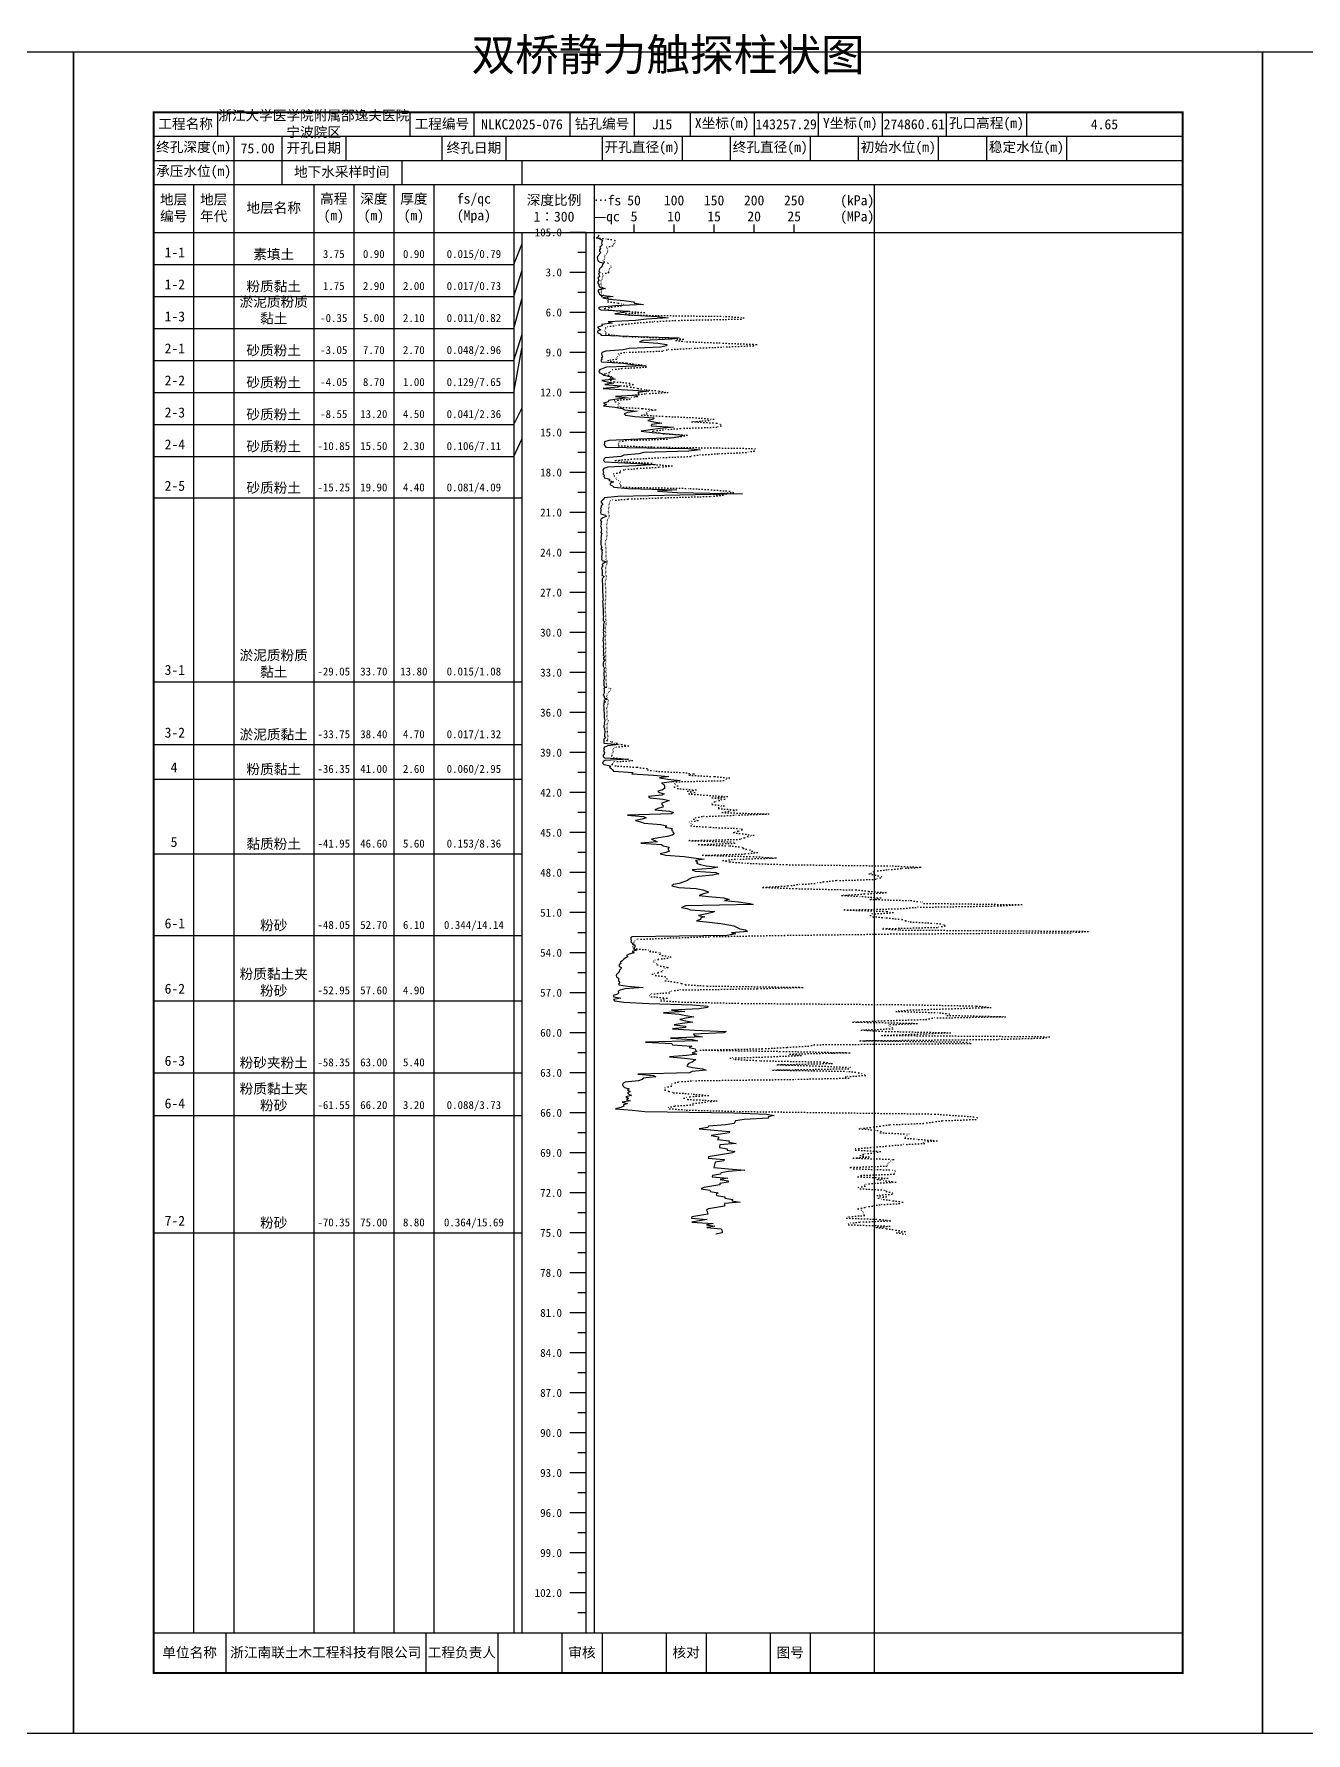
# Model space of a CAD drawing. Extents: x 297 to 65340, y 0 to 425.
# Drawn here: x 4445.1 to 4762.8, y 0 to 424.6 of the extents above; entities that cross this region are included whole.
import ezdxf
from ezdxf.enums import TextEntityAlignment as Align

# ---------------------------------------------------------------- set-up
doc = ezdxf.new("R2010")
doc.units = 0
doc.linetypes.add('DOT', pattern=[6.35, 0, -6.35])
doc.layers.add('FRAME', color=7, linetype='CONTINUOUS')
doc.layers.add('STRATUM', color=7, linetype='CONTINUOUS')
doc.styles.add('ST', font='')
doc.styles.get('ST').set_extended_font_data('SimSun')

msp = doc.modelspace()

# ---------------------------------------------------------------- linework, layer by layer
at = {"layer": 'FRAME', "color": 245, "linetype": 'Continuous'}
for points in [[(4158, 0), (4455, 0), (4455, 420), (4158, 420)], [(4455, 0), (4752, 0), (4752, 420), (4455, 420)], [(4752, 0), (5049, 0), (5049, 420), (4752, 420)]]:
    msp.add_lwpolyline(points, close=True, dxfattribs=at)
at = {"layer": 'FRAME', "linetype": 'Continuous', "const_width": 0.5}
msp.add_lwpolyline([(4475, 15), (4732, 15), (4732, 405), (4475, 405)], close=True, dxfattribs=at)
at = {"layer": 'FRAME', "color": 0, "linetype": 'Continuous'}
for points in [[(4491, 405), (4491, 399)], [(4539, 405), (4539, 399)], [(4555, 405), (4555, 399)], [(4579, 405), (4579, 399)], [(4595, 405), (4595, 399)], [(4609, 405), (4609, 399)], [(4625, 405), (4625, 399)], [(4641, 405), (4641, 399)], [(4657, 405), (4657, 399)], [(4673, 405), (4673, 399)], [(4693, 405), (4693, 399)], [(4732, 405), (4732, 399)], [(4475, 399), (4732, 399)], [(4495, 399), (4495, 393)], [(4507, 399), (4507, 393)], [(4523, 399), (4523, 393)], [(4547, 399), (4547, 393)], [(4563, 399), (4563, 393)], [(4587, 399), (4587, 393)], [(4607, 399), (4607, 393)], [(4619, 399), (4619, 393)], [(4639, 399), (4639, 393)], [(4651, 399), (4651, 393)], [(4671, 399), (4671, 393)], [(4683, 399), (4683, 393)], [(4703, 399), (4703, 393)], [(4732, 399), (4732, 393)], [(4475, 393), (4732, 393)], [(4495, 393), (4495, 387)], [(4507, 393), (4507, 387)], [(4537, 393), (4537, 387)], [(4567, 393), (4567, 387)], [(4475, 387), (4732, 387)], [(4485, 387), (4485, 25)], [(4495, 387), (4495, 25)], [(4515, 387), (4515, 25)], [(4525, 387), (4525, 25)], [(4535, 387), (4535, 25)], [(4545, 387), (4545, 25)], [(4565, 387), (4565, 25)], [(4585, 387), (4585, 25)], [(4655, 387), (4655, 25)], [(4475, 375), (4732, 375)], [(4567, 375), (4567, 25)], [(4583, 375), (4583, 25)], [(4595, 375), (4595, 377)], [(4605, 375), (4605, 377)], [(4615, 375), (4615, 377)], [(4625, 375), (4625, 377)], [(4635, 375), (4635, 377)], [(4475, 25), (4732, 25)], [(4493, 25), (4493, 15)], [(4543, 25), (4543, 15)], [(4561, 25), (4561, 15)], [(4577, 25), (4577, 15)], [(4587, 25), (4587, 15)], [(4603, 25), (4603, 15)], [(4613, 25), (4613, 15)], [(4629, 25), (4629, 15)], [(4639, 25), (4639, 15)], [(4655, 25), (4655, 15)]]:
    msp.add_lwpolyline(points, dxfattribs=at)
at = {"layer": 'STRATUM', "linetype": 'Continuous'}
for points in [[(4583, 375), (4579, 375)], [(4586.2, 374.33), (4586.08, 374), (4585.82, 373.67), (4586.7, 373.33), (4587.14, 373), (4586.96, 372.67), (4586.84, 372.33), (4586.92, 372), (4586.9, 371.67), (4586.46, 371.33), (4586.6, 371), (4586.4, 370.67), (4586.34, 370.33), (4586.72, 370), (4586.36, 369.67), (4586.18, 369.33), (4585.88, 369), (4585.82, 368.67), (4585.86, 368.33), (4585.98, 368), (4586.3, 367.67), (4587.46, 367.33), (4587.16, 367), (4587, 366.67), (4586.82, 366.33), (4586.46, 366), (4586.32, 365.67), (4586.24, 365.33), (4586.5, 365), (4586.12, 364.67), (4586.26, 364.33), (4586.34, 364), (4585.98, 363.67), (4586.14, 363.33), (4586.22, 363), (4585.92, 362.67), (4585.92, 362.33), (4586.18, 362), (4586.18, 361.67), (4586.44, 361.33), (4587.88, 361), (4586.24, 360.67), (4585.98, 360.33), (4586.18, 360), (4586.28, 359.67), (4586.68, 359.33), (4589.82, 359), (4587.24, 358.67), (4588.88, 358.33), (4592.48, 358), (4594.88, 357.67), (4595.12, 357.33), (4597.34, 357), (4590.4, 356.67), (4586.58, 356.33), (4586.14, 356), (4586.7, 355.67), (4593.76, 355.33), (4592.42, 355), (4590.24, 354.67), (4594.98, 354.33), (4600.8, 354), (4603.54, 353.67), (4598.14, 353.33), (4595.36, 353), (4588.52, 352.67), (4589.54, 352.33), (4586.98, 352), (4587.06, 351.67), (4585.88, 351.33), (4586.1, 351), (4586.72, 350.67), (4585.86, 350.33), (4585.88, 350), (4586.56, 349.67), (4586.82, 349.33), (4596.04, 349), (4606.28, 348.67), (4604.42, 348.33), (4597.16, 348), (4596.36, 347.67), (4600.94, 347.33), (4603.22, 347), (4603.14, 346.67), (4601.62, 346.33), (4593.82, 346), (4592.26, 345.67), (4587.98, 345.33), (4586.96, 345), (4586.84, 344.67), (4586.98, 344.33), (4587.14, 344), (4586.9, 343.67), (4586.92, 343.33), (4586.72, 343), (4586.86, 342.67), (4592.38, 342.33), (4594.48, 342), (4597.96, 341.67), (4588.14, 341.33), (4587.18, 341), (4586.44, 340.67), (4586.24, 340.33), (4586.28, 340), (4587.08, 339.67), (4587.42, 339.33), (4589.04, 339), (4589.12, 338.67), (4590.32, 338.33), (4586.98, 338), (4588.28, 337.67), (4589.98, 337.33), (4587.74, 337), (4591.76, 336.67), (4590.94, 336.33), (4587.28, 336), (4593.38, 335.67), (4598.72, 335.33), (4595.92, 335), (4596.16, 334.67), (4595.92, 334.33), (4590.34, 334), (4593.5, 333.67), (4590.68, 333.33), (4588.62, 333), (4588.5, 332.67), (4587.34, 332.33), (4588.1, 332), (4587.36, 331.67), (4590.2, 331.33), (4592.04, 331), (4592.64, 330.67), (4595.74, 330.33), (4593.38, 330), (4592.56, 329.67), (4592.84, 329.33), (4595.2, 329), (4599.98, 328.67), (4599.82, 328.33), (4598.44, 328), (4599.94, 327.67), (4601.92, 327.33), (4599.4, 327), (4599.3, 326.67), (4604.82, 326.33), (4601.54, 326), (4599.12, 325.67), (4596.78, 325.33), (4599.5, 325), (4603.86, 324.67), (4607.3, 324.33), (4606.76, 324), (4604.92, 323.67), (4596.14, 323.33), (4588.7, 323), (4587.64, 322.67), (4587.64, 322.33), (4587.54, 322), (4587.74, 321.67), (4587.96, 321.33), (4608.54, 321), (4611.52, 320.67), (4608.7, 320.33), (4597.44, 320), (4596.16, 319.67), (4592.42, 319.33), (4591.78, 319), (4587.82, 318.67), (4587.46, 318.33), (4587.38, 318), (4587.74, 317.67), (4594.18, 317.33), (4600.4, 317), (4595.46, 316.67), (4588.44, 316.33), (4587.44, 316), (4587.2, 315.67), (4587.26, 315.33), (4587.38, 315), (4587.22, 314.67), (4587.52, 314.33), (4587.46, 314), (4587.66, 313.67), (4588.94, 313.33), (4588.7, 313), (4589.88, 312.67), (4589.08, 312.33), (4588.94, 312), (4589.64, 311.67), (4589.92, 311.33), (4593.54, 311), (4605.72, 310.67), (4600.88, 310.33), (4605.8, 310), (4622.06, 309.67), (4606.42, 309.33), (4590.96, 309), (4587.52, 308.67), (4587.46, 308.33), (4587.02, 308), (4586.68, 307.67), (4586.98, 307.33), (4587.2, 307), (4586.8, 306.67), (4586.8, 306.33), (4586.64, 306), (4586.72, 305.67), (4586.7, 305.33), (4586.6, 305), (4586.7, 304.67), (4587.84, 304.33), (4588.06, 304), (4587.2, 303.67), (4586.68, 303.33), (4586.66, 303), (4586.9, 302.67), (4586.72, 302.33), (4586.76, 302), (4586.62, 301.67), (4586.76, 301.33), (4586.8, 301), (4586.88, 300.67), (4586.82, 300.33), (4586.72, 300), (4586.94, 299.67), (4586.78, 299.33), (4586.76, 299), (4586.68, 298.67), (4586.82, 298.33), (4586.72, 298), (4586.74, 297.67), (4586.74, 297.33), (4586.72, 297), (4586.76, 296.67), (4586.96, 296.33), (4586.74, 296), (4587.12, 295.67), (4586.9, 295.33), (4587, 295), (4586.96, 294.67), (4586.92, 294.33), (4586.88, 294), (4586.94, 293.67), (4586.86, 293.33), (4587.02, 293), (4588.2, 292.67), (4587.3, 292.33), (4587.02, 292), (4587.22, 291.67), (4586.94, 291.33), (4586.86, 291), (4587.04, 290.67), (4587.06, 290.33), (4587.08, 290), (4587, 289.67), (4586.98, 289.33), (4587.52, 289), (4587.24, 288.67), (4587, 288.33), (4587.08, 288), (4587.02, 287.67), (4587.14, 287.33), (4587.16, 287), (4587.12, 286.67), (4587.12, 286.33), (4587.14, 286), (4587.1, 285.67), (4587.12, 285.33), (4587.12, 285), (4587.2, 284.67), (4587.24, 284.33), (4587.22, 284), (4587.18, 283.67), (4587.28, 283.33), (4587.24, 283), (4587.16, 282.67), (4587.22, 282.33), (4587.18, 282), (4587.2, 281.67), (4587.22, 281.33), (4587.26, 281), (4587.28, 280.67), (4587.28, 280.33), (4587.32, 280), (4587.26, 279.67), (4587.26, 279.33), (4587.4, 279), (4587.32, 278.67), (4587.32, 278.33), (4587.3, 278), (4587.62, 277.67), (4587.42, 277.33), (4587.38, 277), (4587.38, 276.67), (4587.38, 276.33), (4587.34, 276), (4587.26, 275.67), (4587.48, 275.33), (4587.32, 275), (4587.34, 274.67), (4587.38, 274.33), (4587.42, 274), (4587.3, 273.67), (4587.3, 273.33), (4587.24, 273), (4587.26, 272.67), (4587.4, 272.33), (4587.34, 272), (4587.32, 271.67), (4587.3, 271.33), (4587.4, 271), (4587.4, 270.67), (4587.28, 270.33), (4587.38, 270), (4587.36, 269.67), (4587.3, 269.33), (4587.6, 269), (4587.38, 268.67), (4587.36, 268.33), (4587.6, 268), (4587.38, 267.67), (4587.26, 267.33), (4587.32, 267), (4587.32, 266.67), (4587.48, 266.33), (4587.5, 266), (4587.44, 265.67), (4587.52, 265.33), (4587.48, 265), (4587.48, 264.67), (4587.42, 264.33), (4587.52, 264), (4587.56, 263.67), (4587.5, 263.33), (4587.4, 263), (4587.48, 262.67), (4587.48, 262.33), (4587.44, 262), (4587.48, 261.67), (4587.7, 261.33), (4587.48, 261), (4587.54, 260.67), (4587.52, 260.33), (4587.54, 260), (4587.42, 259.67), (4587.32, 259.33), (4587.5, 259), (4587.58, 258.67), (4588.24, 258.33), (4587.46, 258), (4587.9, 257.67), (4587.42, 257.33), (4587.48, 257), (4587.36, 256.67), (4587.46, 256.33), (4587.44, 256), (4587.44, 255.67), (4587.44, 255.33), (4587.56, 255), (4587.54, 254.67), (4587.54, 254.33), (4587.54, 254), (4587.56, 253.67), (4587.6, 253.33), (4587.74, 253), (4587.62, 252.67), (4587.5, 252.33), (4587.64, 252), (4587.46, 251.67), (4587.42, 251.33), (4587.64, 251), (4587.6, 250.67), (4587.72, 250.33), (4587.68, 250), (4587.64, 249.67), (4587.6, 249.33), (4587.64, 249), (4587.86, 248.67), (4587.44, 248.33), (4587.44, 248), (4587.44, 247.67), (4587.48, 247.33), (4591.16, 247), (4588.44, 246.67), (4587.66, 246.33), (4587.4, 246), (4587.58, 245.67), (4587.38, 245.33), (4587.6, 245), (4587.52, 244.67), (4587.32, 244.33), (4587.26, 244), (4587.66, 243.67), (4593.6, 243.33), (4587.72, 243), (4587.26, 242.67), (4587.14, 242.33), (4587.44, 242), (4589.08, 241.67), (4588.9, 241.33), (4589.32, 241), (4589.62, 240.67), (4589.84, 240.33), (4594.8, 240), (4594.44, 239.67), (4599.82, 239.33), (4603.66, 239), (4601.34, 238.67), (4603.4, 238.33), (4606.52, 238), (4604.42, 237.67), (4601.88, 237.33), (4602.46, 237), (4602.62, 236.67), (4602.62, 236.33), (4602.58, 236), (4602.12, 235.67), (4600.96, 235.33), (4601.4, 235), (4602.52, 234.67), (4601.98, 234.33), (4598.64, 234), (4599.06, 233.67), (4602.24, 233.33), (4603.8, 233), (4602.98, 232.67), (4601.92, 232.33), (4601.98, 232), (4602.28, 231.67), (4602.2, 231.33), (4600.98, 231), (4600.18, 230.67), (4603.82, 230.33), (4604.84, 230), (4604.36, 229.67), (4593.4, 229.33), (4597.4, 229), (4598.02, 228.67), (4597.04, 228.33), (4595.34, 228), (4596.58, 227.67), (4597.5, 227.33), (4601.68, 227), (4603.22, 226.67), (4602.74, 226.33), (4604.52, 226), (4604.32, 225.67), (4604.62, 225.33), (4604.8, 225), (4605.02, 224.67), (4604.54, 224.33), (4603.24, 224), (4601.12, 223.67), (4599.4, 223.33), (4600.22, 223), (4600.74, 222.67), (4596.68, 222.33), (4601.82, 222), (4602.26, 221.67), (4603.78, 221.33), (4603.56, 221), (4603.5, 220.67), (4603.88, 220.33), (4602.92, 220), (4601.56, 219.67), (4602.94, 219.33), (4607.54, 219), (4609.84, 218.67), (4612.54, 218.33), (4610.32, 218), (4610.82, 217.67), (4610.58, 217.33), (4611.48, 217), (4613.04, 216.67), (4615.9, 216.33), (4614.38, 216), (4609.54, 215.67), (4610.26, 215.33), (4615.4, 215), (4616.22, 214.67), (4614.62, 214.33), (4611.2, 214), (4609.44, 213.67), (4608.78, 213.33), (4608.38, 213), (4607.42, 212.67), (4606.28, 212.33), (4604.86, 212), (4604.48, 211.67), (4606.2, 211.33), (4610.48, 211), (4612.16, 210.67), (4613.36, 210.33), (4613.54, 210), (4612.36, 209.67), (4611.26, 209.33), (4613.62, 209), (4617.42, 208.67), (4618.74, 208.33), (4617.56, 208), (4621.06, 207.67), (4623.9, 207.33), (4624.78, 207), (4607.96, 206.67), (4606.82, 206.33), (4608.22, 206), (4609.14, 205.67), (4615.06, 205.33), (4614.5, 205), (4613.2, 204.67), (4611.08, 204.33), (4612.66, 204), (4611.66, 203.67), (4611.56, 203.33), (4610.64, 203), (4612.98, 202.67), (4616.64, 202.33), (4618.7, 202), (4619.94, 201.67), (4620.74, 201.33), (4621.44, 201), (4622.82, 200.67), (4623.38, 200.33), (4619.34, 200), (4620.44, 199.67), (4618.24, 199.33), (4594.46, 199), (4594.2, 198.67), (4594.18, 198.33), (4594.3, 198), (4594.22, 197.67), (4594.58, 197.33), (4595, 197), (4595.3, 196.67), (4595.08, 196.33), (4594.94, 196), (4595.66, 195.67), (4594.52, 195.33), (4595.02, 195), (4593.82, 194.67), (4593.1, 194.33), (4593.42, 194), (4592.76, 193.67), (4592.36, 193.33), (4592.02, 193), (4591.58, 192.67), (4591.68, 192.33), (4591.3, 192), (4591.26, 191.67), (4591.78, 191.33), (4591.74, 191), (4591.34, 190.67), (4591.32, 190.33), (4591.06, 190), (4590.68, 189.67), (4590.5, 189.33), (4590.66, 189), (4591.08, 188.67), (4591.16, 188.33), (4591.08, 188), (4591.46, 187.67), (4591.2, 187.33), (4591.18, 187), (4593.38, 186.67), (4597.28, 186.33), (4592.68, 186), (4591.5, 185.67), (4590.96, 185.33), (4591.2, 185), (4590.9, 184.67), (4589.8, 184.33), (4589.98, 184), (4591.72, 183.67), (4589.84, 183.33), (4590.14, 183), (4592.44, 182.67), (4598.72, 182.33), (4609.62, 182), (4613.46, 181.67), (4613.36, 181.33), (4611.24, 181), (4604.34, 180.67), (4607.72, 180.33), (4602.34, 180), (4606.3, 179.67), (4607.9, 179.33), (4609.96, 179), (4608.04, 178.67), (4606.46, 178.33), (4607.9, 178), (4609.7, 177.67), (4607, 177.33), (4605, 177), (4607.88, 176.67), (4607.82, 176.33), (4604.58, 176), (4610.1, 175.67), (4618, 175.33), (4617.42, 175), (4609.86, 174.67), (4610.1, 174.33), (4612.08, 174), (4604.08, 173.67), (4609.58, 173.33), (4610.9, 173), (4597.9, 172.67), (4604.4, 172.33), (4604.62, 172), (4609.46, 171.67), (4608.76, 171.33), (4610.26, 171), (4610.38, 170.67), (4610.66, 170.33), (4609.5, 170), (4610.7, 169.67), (4608.2, 169.33), (4603.86, 169), (4607.58, 168.67), (4610.46, 168.33), (4609.94, 168), (4609.52, 167.67), (4608.62, 167.33), (4608.32, 167), (4608.22, 166.67), (4609.62, 166.33), (4612.06, 166), (4613, 165.67), (4609.52, 165.33), (4608.82, 165), (4595.92, 164.67), (4599.84, 164.33), (4600.44, 164), (4597.28, 163.67), (4597, 163.33), (4596.12, 163), (4592.82, 162.67), (4592.22, 162.33), (4592.14, 162), (4592.26, 161.67), (4592.64, 161.33), (4593.76, 161), (4593.38, 160.67), (4594, 160.33), (4593.4, 160), (4593.72, 159.67), (4594.36, 159.33), (4592.98, 159), (4593.58, 158.67), (4593.12, 158.33), (4594.02, 158), (4592, 157.67), (4593.38, 157.33), (4592.36, 157), (4592.42, 156.67), (4591.7, 156.33), (4590.4, 156), (4594.5, 155.67), (4597.66, 155.33), (4619.9, 155), (4628.08, 154.67), (4629.98, 154.33), (4628.52, 154), (4628.56, 153.67), (4622.54, 153.33), (4620.32, 153), (4620.14, 152.67), (4620, 152.33), (4617.84, 152), (4613.64, 151.67), (4613.46, 151.33), (4611.28, 151), (4615, 150.67), (4618.86, 150.33), (4618.76, 150), (4616.6, 149.67), (4614.28, 149.33), (4616.1, 149), (4616.1, 148.67), (4615.86, 148.33), (4618.74, 148), (4618.66, 147.67), (4620.54, 147.33), (4616.46, 147), (4616.34, 146.67), (4616.32, 146.33), (4618.28, 146), (4618.24, 145.67), (4620.18, 145.33), (4619.6, 145), (4617.62, 144.67), (4615.6, 144.33), (4613.56, 144), (4613.52, 143.67), (4617.52, 143.33), (4617.46, 143), (4615.26, 142.67), (4615.14, 142.33), (4615.06, 142), (4614.98, 141.67), (4614.9, 141.33), (4618.62, 141), (4622.64, 140.67), (4618.6, 140.33), (4616.7, 140), (4616.62, 139.67), (4614.56, 139.33), (4614.5, 139), (4618.44, 138.67), (4616.5, 138.33), (4618.5, 138), (4618.5, 137.67), (4616.46, 137.33), (4616.44, 137), (4614.44, 136.67), (4612.42, 136.33), (4611.78, 136), (4613.92, 135.67), (4613.98, 135.33), (4615.98, 135), (4615.5, 134.67), (4615.64, 134.33), (4617.68, 134), (4617.7, 133.67), (4619.7, 133.33), (4619.42, 133), (4621.52, 132.67), (4617.56, 132.33), (4617.58, 132), (4617.58, 131.67), (4615.58, 131.33), (4613.58, 131), (4613.08, 130.67), (4613.3, 130.33), (4613.36, 130), (4613.4, 129.67), (4611.42, 129.33), (4609.42, 129), (4609.38, 128.67), (4613.24, 128.33), (4611.32, 128), (4609.4, 127.67), (4614.76, 127.33), (4613.14, 127), (4615.16, 126.67), (4613.18, 126.33), (4616.78, 126), (4616.94, 125.67), (4617, 125.33), (4617.04, 125), (4615.46, 124.67)], [(4565, 367), (4567, 372)], [(4583, 370), (4581, 370)], [(4475, 367), (4485, 367)], [(4485, 367), (4495, 367)], [(4495, 367), (4515, 367)], [(4515, 367), (4525, 367)], [(4525, 367), (4535, 367)], [(4535, 367), (4545, 367)], [(4545, 367), (4565, 367)], [(4565, 359), (4567, 365.33)], [(4583, 365), (4579, 365)], [(4475, 359), (4485, 359)], [(4485, 359), (4495, 359)], [(4495, 359), (4515, 359)], [(4515, 359), (4525, 359)], [(4525, 359), (4535, 359)], [(4535, 359), (4545, 359)], [(4545, 359), (4565, 359)], [(4565, 351), (4567, 358.33)], [(4583, 360), (4581, 360)], [(4583, 355), (4579, 355)], [(4475, 351), (4485, 351)], [(4485, 351), (4495, 351)], [(4495, 351), (4515, 351)], [(4515, 351), (4525, 351)], [(4525, 351), (4535, 351)], [(4535, 351), (4545, 351)], [(4545, 351), (4565, 351)], [(4565, 343), (4567, 349.33)], [(4583, 350), (4581, 350)], [(4565, 335), (4567, 346)], [(4583, 345), (4579, 345)], [(4475, 343), (4485, 343)], [(4485, 343), (4495, 343)], [(4495, 343), (4515, 343)], [(4515, 343), (4525, 343)], [(4525, 343), (4535, 343)], [(4535, 343), (4545, 343)], [(4545, 343), (4565, 343)], [(4583, 340), (4581, 340)], [(4475, 335), (4485, 335)], [(4485, 335), (4495, 335)], [(4495, 335), (4515, 335)], [(4515, 335), (4525, 335)], [(4525, 335), (4535, 335)], [(4535, 335), (4545, 335)], [(4545, 335), (4565, 335)], [(4583, 335), (4579, 335)], [(4475, 327), (4485, 327)], [(4485, 327), (4495, 327)], [(4495, 327), (4515, 327)], [(4515, 327), (4525, 327)], [(4525, 327), (4535, 327)], [(4535, 327), (4545, 327)], [(4545, 327), (4565, 327)], [(4565, 327), (4567, 331)], [(4583, 330), (4581, 330)], [(4565, 319), (4567, 323.33)], [(4583, 325), (4579, 325)], [(4475, 319), (4485, 319)], [(4485, 319), (4495, 319)], [(4495, 319), (4515, 319)], [(4515, 319), (4525, 319)], [(4525, 319), (4535, 319)], [(4535, 319), (4545, 319)], [(4545, 319), (4565, 319)], [(4583, 320), (4581, 320)], [(4583, 315), (4579, 315)], [(4583, 310), (4581, 310)], [(4475, 308.67), (4485, 308.67)], [(4485, 308.67), (4495, 308.67)], [(4495, 308.67), (4515, 308.67)], [(4515, 308.67), (4525, 308.67)], [(4525, 308.67), (4535, 308.67)], [(4535, 308.67), (4545, 308.67)], [(4545, 308.67), (4565, 308.67)], [(4565, 308.67), (4567, 308.67)], [(4583, 305), (4579, 305)], [(4583, 300), (4581, 300)], [(4583, 295), (4579, 295)], [(4583, 290), (4581, 290)], [(4583, 285), (4579, 285)], [(4583, 280), (4581, 280)], [(4583, 275), (4579, 275)], [(4583, 270), (4581, 270)], [(4583, 265), (4579, 265)], [(4475, 262.67), (4485, 262.67)], [(4485, 262.67), (4495, 262.67)], [(4495, 262.67), (4515, 262.67)], [(4515, 262.67), (4525, 262.67)], [(4525, 262.67), (4535, 262.67)], [(4535, 262.67), (4545, 262.67)], [(4545, 262.67), (4565, 262.67)], [(4565, 262.67), (4567, 262.67)], [(4583, 260), (4581, 260)], [(4583, 255), (4579, 255)], [(4475, 247), (4485, 247)], [(4485, 247), (4495, 247)], [(4495, 247), (4515, 247)], [(4515, 247), (4525, 247)], [(4525, 247), (4535, 247)], [(4535, 247), (4545, 247)], [(4545, 247), (4565, 247)], [(4565, 247), (4567, 247)], [(4583, 250), (4581, 250)], [(4583, 245), (4579, 245)], [(4475, 238.33), (4485, 238.33)], [(4485, 238.33), (4495, 238.33)], [(4495, 238.33), (4515, 238.33)], [(4515, 238.33), (4525, 238.33)], [(4525, 238.33), (4535, 238.33)], [(4535, 238.33), (4545, 238.33)], [(4545, 238.33), (4565, 238.33)], [(4565, 238.33), (4567, 238.33)], [(4583, 240), (4581, 240)], [(4583, 235), (4579, 235)], [(4583, 230), (4581, 230)], [(4583, 225), (4579, 225)], [(4475, 219.67), (4485, 219.67)], [(4485, 219.67), (4495, 219.67)], [(4495, 219.67), (4515, 219.67)], [(4515, 219.67), (4525, 219.67)], [(4525, 219.67), (4535, 219.67)], [(4535, 219.67), (4545, 219.67)], [(4545, 219.67), (4565, 219.67)], [(4565, 219.67), (4567, 219.67)], [(4583, 220), (4581, 220)], [(4583, 215), (4579, 215)], [(4583, 210), (4581, 210)], [(4583, 205), (4579, 205)], [(4583, 200), (4581, 200)], [(4475, 199.33), (4485, 199.33)], [(4485, 199.33), (4495, 199.33)], [(4495, 199.33), (4515, 199.33)], [(4515, 199.33), (4525, 199.33)], [(4525, 199.33), (4535, 199.33)], [(4535, 199.33), (4545, 199.33)], [(4545, 199.33), (4565, 199.33)], [(4565, 199.33), (4567, 199.33)], [(4583, 195), (4579, 195)], [(4583, 190), (4581, 190)], [(4475, 183), (4485, 183)], [(4485, 183), (4495, 183)], [(4495, 183), (4515, 183)], [(4515, 183), (4525, 183)], [(4525, 183), (4535, 183)], [(4535, 183), (4545, 183)], [(4545, 183), (4565, 183)], [(4565, 183), (4567, 183)], [(4583, 185), (4579, 185)], [(4583, 180), (4581, 180)], [(4583, 175), (4579, 175)], [(4583, 170), (4581, 170)], [(4475, 165), (4485, 165)], [(4485, 165), (4495, 165)], [(4495, 165), (4515, 165)], [(4515, 165), (4525, 165)], [(4525, 165), (4535, 165)], [(4535, 165), (4545, 165)], [(4545, 165), (4565, 165)], [(4565, 165), (4567, 165)], [(4583, 165), (4579, 165)], [(4583, 160), (4581, 160)], [(4475, 154.33), (4485, 154.33)], [(4485, 154.33), (4495, 154.33)], [(4495, 154.33), (4515, 154.33)], [(4515, 154.33), (4525, 154.33)], [(4525, 154.33), (4535, 154.33)], [(4535, 154.33), (4545, 154.33)], [(4545, 154.33), (4565, 154.33)], [(4565, 154.33), (4567, 154.33)], [(4583, 155), (4579, 155)], [(4583, 150), (4581, 150)], [(4583, 145), (4579, 145)], [(4583, 140), (4581, 140)], [(4583, 135), (4579, 135)], [(4583, 130), (4581, 130)], [(4475, 125), (4485, 125)], [(4485, 125), (4495, 125)], [(4495, 125), (4515, 125)], [(4515, 125), (4525, 125)], [(4525, 125), (4535, 125)], [(4535, 125), (4545, 125)], [(4545, 125), (4565, 125)], [(4565, 125), (4567, 125)], [(4583, 125), (4579, 125)], [(4583, 120), (4581, 120)], [(4583, 115), (4579, 115)], [(4583, 110), (4581, 110)], [(4583, 105), (4579, 105)], [(4583, 100), (4581, 100)], [(4583, 95), (4579, 95)], [(4583, 90), (4581, 90)], [(4583, 85), (4579, 85)], [(4583, 80), (4581, 80)], [(4583, 75), (4579, 75)], [(4583, 70), (4581, 70)], [(4583, 65), (4579, 65)], [(4583, 60), (4581, 60)], [(4583, 55), (4579, 55)], [(4583, 50), (4581, 50)], [(4583, 45), (4579, 45)], [(4583, 40), (4581, 40)], [(4583, 35), (4579, 35)], [(4583, 30), (4581, 30)]]:
    msp.add_lwpolyline(points, dxfattribs=at)
at = {"layer": 'STRATUM', "linetype": 'DOT', "ltscale": 0.1}
msp.add_lwpolyline([(4585, 374.33), (4585, 374), (4585, 373.67), (4588.56, 373.33), (4590.26, 373), (4590.3, 372.67), (4590.04, 372.33), (4589.94, 372), (4589.62, 371.67), (4588.16, 371.33), (4588.26, 371), (4588.36, 370.67), (4588.42, 370.33), (4588.36, 370), (4588.1, 369.67), (4587.76, 369.33), (4587.68, 369), (4587.62, 368.67), (4587.58, 368.33), (4587.24, 368), (4587.58, 367.67), (4588.56, 367.33), (4588.84, 367), (4589.18, 366.67), (4589.28, 366.33), (4588.96, 366), (4588.72, 365.67), (4588.66, 365.33), (4588.64, 365), (4587.14, 364.67), (4587.28, 364.33), (4587.16, 364), (4587.08, 363.67), (4587.04, 363.33), (4586.74, 363), (4586.7, 362.67), (4586.72, 362.33), (4586.7, 362), (4586.76, 361.67), (4587.18, 361.33), (4586.84, 361), (4586.78, 360.67), (4586.84, 360.33), (4586.78, 360), (4586.86, 359.67), (4587.44, 359.33), (4586.94, 359), (4587.7, 358.67), (4589.32, 358.33), (4588.36, 358), (4588.54, 357.67), (4591.16, 357.33), (4592.38, 357), (4591.74, 356.67), (4589.4, 356.33), (4587.74, 356), (4588.52, 355.67), (4591.66, 355.33), (4597.5, 355), (4592.98, 354.67), (4593.8, 354.33), (4618.04, 354), (4622.34, 353.67), (4621.64, 353.33), (4605.3, 353), (4599.64, 352.67), (4595.18, 352.33), (4592.02, 352), (4589.86, 351.67), (4587.9, 351.33), (4587.88, 351), (4587.74, 350.67), (4587.78, 350.33), (4587.92, 350), (4587.96, 349.67), (4590, 349.33), (4592.42, 349), (4601.38, 348.67), (4607.28, 348.33), (4605.52, 348), (4608.3, 347.67), (4617.3, 347.33), (4625.56, 347), (4624.76, 346.67), (4616.76, 346.33), (4608.82, 346), (4603.16, 345.67), (4602.04, 345.33), (4592.54, 345), (4591, 344.67), (4591.48, 344.33), (4590.94, 344), (4590.8, 343.67), (4590.54, 343.33), (4588.5, 343), (4589.98, 342.67), (4593.28, 342.33), (4596.18, 342), (4598.08, 341.67), (4597.98, 341.33), (4591.9, 341), (4589.6, 340.67), (4589.06, 340.33), (4588.82, 340), (4587.74, 339.67), (4588.62, 339.33), (4589.34, 339), (4589.7, 338.67), (4588.8, 338.33), (4589.2, 338), (4590.12, 337.67), (4593.9, 337.33), (4594.7, 337), (4592.56, 336.67), (4594.24, 336.33), (4596.04, 336), (4598.08, 335.67), (4601.4, 335.33), (4603.36, 335), (4597.66, 334.67), (4594.7, 334.33), (4595.8, 334), (4593.96, 333.67), (4593.9, 333.33), (4590.1, 333), (4590.4, 332.67), (4591.32, 332.33), (4590.94, 332), (4591.3, 331.67), (4590.94, 331.33), (4597.2, 331), (4600.32, 330.67), (4598.5, 330.33), (4598.04, 330), (4598.22, 329.67), (4596.96, 329.33), (4603.1, 329), (4610.5, 328.67), (4614.88, 328.33), (4613.6, 328), (4609.52, 327.67), (4615.7, 327.33), (4616.58, 327), (4616.7, 326.67), (4615.58, 326.33), (4606.52, 326), (4602.22, 325.67), (4599.72, 325.33), (4600.48, 325), (4602.44, 324.67), (4608.2, 324.33), (4606.74, 324), (4603.92, 323.67), (4603.16, 323.33), (4592.96, 323), (4591.24, 322.67), (4591.14, 322.33), (4591.04, 322), (4591.24, 321.67), (4600.94, 321.33), (4625.32, 321), (4624.98, 320.67), (4624.94, 320.33), (4622.92, 320), (4615.88, 319.67), (4610.86, 319.33), (4608.98, 319), (4601, 318.67), (4594.26, 318.33), (4590.4, 318), (4592.58, 317.67), (4599.36, 317.33), (4600.02, 317), (4604.46, 316.67), (4601.12, 316.33), (4595.8, 316), (4592.42, 315.67), (4591.5, 315.33), (4591.44, 315), (4589.88, 314.67), (4590, 314.33), (4590.06, 314), (4590.46, 313.67), (4590.66, 313.33), (4591.1, 313), (4591.6, 312.67), (4591.38, 312.33), (4591.52, 312), (4591.68, 311.67), (4592.4, 311.33), (4609.1, 311), (4614.38, 310.67), (4618.86, 310.33), (4619.8, 310), (4614.16, 309.67), (4617.22, 309.33), (4613.84, 309), (4601.8, 308.67), (4593.36, 308.33), (4589.08, 308), (4588.88, 307.67), (4588.86, 307.33), (4588.74, 307), (4588.72, 306.67), (4588.7, 306.33), (4588.68, 306), (4588.6, 305.67), (4588.56, 305.33), (4588.58, 305), (4588.6, 304.67), (4588.76, 304.33), (4588.72, 304), (4588.64, 303.67), (4588.44, 303.33), (4588.32, 303), (4588.3, 302.67), (4588.28, 302.33), (4588.1, 302), (4588.1, 301.67), (4588.12, 301.33), (4588.18, 301), (4588.2, 300.67), (4588.16, 300.33), (4588.18, 300), (4588.18, 299.67), (4588.2, 299.33), (4588.1, 299), (4588.14, 298.67), (4588.1, 298.33), (4587.86, 298), (4587.84, 297.67), (4587.82, 297.33), (4587.78, 297), (4587.88, 296.67), (4587.86, 296.33), (4587.96, 296), (4587.92, 295.67), (4587.96, 295.33), (4587.92, 295), (4587.96, 294.67), (4587.92, 294.33), (4587.92, 294), (4587.94, 293.67), (4587.96, 293.33), (4588.24, 293), (4588.32, 292.67), (4588.26, 292.33), (4588.18, 292), (4587.94, 291.67), (4587.86, 291.33), (4587.84, 291), (4587.86, 290.67), (4587.86, 290.33), (4587.86, 290), (4587.8, 289.67), (4587.94, 289.33), (4588.04, 289), (4588.04, 288.67), (4588.04, 288.33), (4587.84, 288), (4587.78, 287.67), (4587.82, 287.33), (4587.82, 287), (4587.82, 286.67), (4587.88, 286.33), (4587.88, 286), (4587.84, 285.67), (4587.86, 285.33), (4587.86, 285), (4587.88, 284.67), (4587.86, 284.33), (4587.86, 284), (4587.88, 283.67), (4587.84, 283.33), (4587.82, 283), (4587.84, 282.67), (4587.8, 282.33), (4587.8, 282), (4587.78, 281.67), (4587.78, 281.33), (4587.8, 281), (4587.78, 280.67), (4587.82, 280.33), (4587.8, 280), (4587.88, 279.67), (4587.9, 279.33), (4587.9, 279), (4587.9, 278.67), (4587.86, 278.33), (4587.96, 278), (4588, 277.67), (4587.96, 277.33), (4587.94, 277), (4587.86, 276.67), (4587.84, 276.33), (4587.8, 276), (4587.86, 275.67), (4587.8, 275.33), (4587.84, 275), (4587.86, 274.67), (4587.88, 274.33), (4587.84, 274), (4587.78, 273.67), (4587.78, 273.33), (4587.82, 273), (4587.84, 272.67), (4587.84, 272.33), (4587.86, 272), (4587.8, 271.67), (4587.84, 271.33), (4587.86, 271), (4587.84, 270.67), (4587.86, 270.33), (4587.84, 270), (4587.8, 269.67), (4587.86, 269.33), (4587.86, 269), (4587.88, 268.67), (4587.88, 268.33), (4587.86, 268), (4587.84, 267.67), (4587.82, 267.33), (4587.82, 267), (4587.88, 266.67), (4587.9, 266.33), (4587.92, 266), (4587.92, 265.67), (4587.9, 265.33), (4587.96, 265), (4588, 264.67), (4588.02, 264.33), (4587.96, 264), (4587.94, 263.67), (4587.96, 263.33), (4587.92, 263), (4587.94, 262.67), (4588.02, 262.33), (4588.08, 262), (4588.12, 261.67), (4588, 261.33), (4589.1, 261), (4589.18, 260.67), (4588.8, 260.33), (4588.68, 260), (4588.22, 259.67), (4588.24, 259.33), (4588.16, 259), (4588.22, 258.67), (4588.38, 258.33), (4588.62, 258), (4588.44, 257.67), (4588.5, 257.33), (4588.36, 257), (4588.36, 256.67), (4588.18, 256.33), (4588.16, 256), (4588.2, 255.67), (4588.24, 255.33), (4588.26, 255), (4588.18, 254.67), (4588.18, 254.33), (4588.14, 254), (4588.18, 253.67), (4588.24, 253.33), (4588.54, 253), (4588.48, 252.67), (4588.32, 252.33), (4588.24, 252), (4588.18, 251.67), (4588.2, 251.33), (4588.22, 251), (4588.3, 250.67), (4588.3, 250.33), (4588.3, 250), (4588.28, 249.67), (4588.34, 249.33), (4588.46, 249), (4588.4, 248.67), (4588.34, 248.33), (4588.3, 248), (4589.52, 247.67), (4590.72, 247.33), (4591.98, 247), (4593.52, 246.67), (4590.26, 246.33), (4589.92, 246), (4589.66, 245.67), (4589.84, 245.33), (4589.76, 245), (4589.44, 244.67), (4589.42, 244.33), (4589.4, 244), (4589.98, 243.67), (4593.42, 243.33), (4594.52, 243), (4589.86, 242.67), (4589.64, 242.33), (4589.54, 242), (4590.34, 241.67), (4595.88, 241.33), (4598.26, 241), (4598.46, 240.67), (4600.58, 240.33), (4607.34, 240), (4609.9, 239.67), (4608.86, 239.33), (4615.2, 239), (4618.76, 238.67), (4617.98, 238.33), (4617.34, 238), (4604.46, 237.67), (4605.08, 237.33), (4605.28, 237), (4605.84, 236.67), (4605.08, 236.33), (4605.9, 236), (4610.46, 235.67), (4608.46, 235.33), (4610.14, 235), (4608.74, 234.67), (4613.26, 234.33), (4618.28, 234), (4614.6, 233.67), (4617.58, 233.33), (4616.24, 233), (4615.12, 232.67), (4614.46, 232.33), (4614.62, 232), (4617.46, 231.67), (4616.1, 231.33), (4616.16, 231), (4620.62, 230.67), (4618.6, 230.33), (4617.08, 230), (4628.6, 229.67), (4619.82, 229.33), (4611.94, 229), (4610.32, 228.67), (4609.94, 228.33), (4610.94, 228), (4608.78, 227.67), (4609.22, 227.33), (4609.56, 227), (4609.26, 226.67), (4614.08, 226.33), (4621.86, 226), (4621.96, 225.67), (4620.96, 225.33), (4619.92, 225), (4622.16, 224.67), (4624.8, 224.33), (4623.46, 224), (4622.52, 223.67), (4621.42, 223.33), (4608.82, 223), (4619.86, 222.67), (4620.1, 222.33), (4611.16, 222), (4618.98, 221.67), (4622.12, 221.33), (4622.3, 221), (4624.04, 220.67), (4624.48, 220.33), (4625.76, 220), (4622.62, 219.67), (4612.16, 219.33), (4624.86, 219), (4630.4, 218.67), (4620.18, 218.33), (4617.26, 218), (4619.04, 217.67), (4623.4, 217.33), (4633.2, 217), (4659.62, 216.67), (4666.52, 216.33), (4661.62, 216), (4658.1, 215.67), (4654.7, 215.33), (4654.98, 215), (4653.82, 214.67), (4655.28, 214.33), (4656.88, 214), (4656.44, 213.67), (4655.32, 213.33), (4645.4, 213), (4642.26, 212.67), (4640.1, 212.33), (4635.76, 212), (4633.32, 211.67), (4627.28, 211.33), (4635.56, 211), (4650.5, 210.67), (4653.7, 210.33), (4657.88, 210), (4652.44, 209.67), (4647.02, 209.33), (4652.06, 209), (4656.6, 208.67), (4654.04, 208.33), (4664.24, 208), (4666.98, 207.67), (4667.48, 207.33), (4691.76, 207), (4685.04, 206.67), (4665.34, 206.33), (4661.62, 206), (4647.6, 205.67), (4658.24, 205.33), (4659.66, 205), (4654.44, 204.67), (4654.04, 204.33), (4654.74, 204), (4658.14, 203.67), (4661.98, 203.33), (4662.88, 203), (4664.1, 202.67), (4670.7, 202.33), (4672.46, 202), (4672.6, 201.67), (4670.66, 201.33), (4657.26, 201), (4661.44, 200.67), (4708.36, 200.33), (4704.02, 200), (4659.1, 199.67), (4632.56, 199.33), (4613.7, 199), (4604.14, 198.67), (4595.8, 198.33), (4595.3, 198), (4594.96, 197.67), (4594.86, 197.33), (4594.78, 197), (4594.58, 196.67), (4594.74, 196.33), (4594.96, 196), (4599.08, 195.67), (4599.02, 195.33), (4601.6, 195), (4601.46, 194.67), (4602.14, 194.33), (4604.08, 194), (4603.36, 193.67), (4601.02, 193.33), (4599.8, 193), (4599.98, 192.67), (4600.6, 192.33), (4600.86, 192), (4601.7, 191.67), (4603.46, 191.33), (4602.48, 191), (4602.14, 190.67), (4601.9, 190.33), (4600.92, 190), (4599.58, 189.67), (4600.46, 189.33), (4602.9, 189), (4603.2, 188.67), (4603.28, 188.33), (4602.84, 188), (4605.14, 187.67), (4606.96, 187.33), (4607.96, 187), (4613.34, 186.67), (4637.06, 186.33), (4625.68, 186), (4605.92, 185.67), (4603.98, 185.33), (4603.78, 185), (4599.1, 184.67), (4598.84, 184.33), (4599.34, 184), (4603.16, 183.67), (4601.7, 183.33), (4601.8, 183), (4607.06, 182.67), (4622.02, 182.33), (4663.26, 182), (4680.6, 181.67), (4684.04, 181.33), (4674.34, 181), (4663.3, 180.67), (4660.52, 180.33), (4671.44, 180), (4673.88, 179.67), (4673.26, 179.33), (4687.72, 179), (4669.44, 178.67), (4668, 178.33), (4657.52, 178), (4649.72, 177.67), (4665.64, 177.33), (4658.68, 177), (4658.9, 176.67), (4659.48, 176.33), (4659.56, 176), (4651.82, 175.67), (4657.92, 175.33), (4673.96, 175), (4665.8, 174.67), (4656.94, 174.33), (4698.66, 174), (4697.18, 173.67), (4685.58, 173.33), (4651.46, 173), (4678.02, 172.67), (4679.02, 172.33), (4640.02, 172), (4638.52, 171.67), (4633.06, 171.33), (4626.96, 171), (4611.58, 170.67), (4632.36, 170.33), (4648.78, 170), (4633.96, 169.67), (4636.62, 169.33), (4629.22, 169), (4619.1, 168.67), (4620.36, 168.33), (4626.78, 168), (4642.52, 167.67), (4644.44, 167.33), (4630.82, 167), (4641.28, 166.67), (4649.08, 166.33), (4648.52, 166), (4629.74, 165.67), (4648.78, 165.33), (4651.14, 165), (4652.56, 164.67), (4652.72, 164.33), (4647.92, 164), (4648.58, 163.67), (4634.76, 163.33), (4609.22, 163), (4605.98, 162.67), (4604.5, 162.33), (4604.4, 162), (4604.24, 161.67), (4602.74, 161.33), (4602.7, 161), (4602.78, 160.67), (4603.8, 160.33), (4604.96, 160), (4609.9, 159.67), (4613.48, 159.33), (4608.94, 159), (4607.56, 158.67), (4608.48, 158.33), (4615.62, 158), (4612.74, 157.67), (4609.66, 157.33), (4609.72, 157), (4605, 156.67), (4603.56, 156.33), (4603.98, 156), (4608.22, 155.67), (4621.42, 155.33), (4645.68, 155), (4670.2, 154.67), (4674.68, 154.33), (4679.82, 154), (4680.86, 153.67), (4680.32, 153.33), (4671.9, 153), (4669.58, 152.67), (4667.22, 152.33), (4658.76, 152), (4656.36, 151.67), (4653.94, 151.33), (4651.34, 151), (4655.06, 150.67), (4656.8, 150.33), (4656.54, 150), (4663.74, 149.67), (4663.18, 149.33), (4662.78, 149), (4662.7, 148.67), (4666.16, 148.33), (4670.64, 148), (4667.18, 147.67), (4667.5, 147.33), (4661.74, 147), (4657.92, 146.67), (4654.08, 146.33), (4650.26, 146), (4650.4, 145.67), (4656.5, 145.33), (4654.96, 145), (4652.2, 144.67), (4651.54, 144.33), (4653.66, 144), (4649.8, 143.67), (4659.8, 143.33), (4659.1, 143), (4658.74, 142.67), (4658.48, 142.33), (4658.3, 142), (4658.1, 141.67), (4649.1, 141.33), (4649.94, 141), (4660.16, 140.67), (4660.28, 140.33), (4660.04, 140), (4659.86, 139.67), (4651.74, 139.33), (4651, 139), (4658.32, 138.67), (4655.78, 138.33), (4657.96, 138), (4660.32, 137.67), (4654.44, 137.33), (4652.52, 137), (4652.62, 136.67), (4650.92, 136.33), (4651.56, 136), (4657.92, 135.67), (4658.1, 135.33), (4659.6, 135), (4659.36, 134.67), (4655.78, 134.33), (4657.94, 134), (4656.08, 133.67), (4657.38, 133.33), (4659.78, 133), (4662.06, 132.67), (4661.26, 132.33), (4656.34, 132), (4654.44, 131.67), (4652.54, 131.33), (4651.02, 131), (4651.76, 130.67), (4652.06, 130.33), (4652.24, 130), (4652.38, 129.67), (4652.5, 129.33), (4648.58, 129), (4648.16, 128.67), (4656.46, 128.33), (4658.94, 128), (4651.24, 127.67), (4648.48, 127.33), (4648.66, 127), (4658.78, 126.67), (4655.6, 126.33), (4658.14, 126), (4660.48, 125.67), (4662.64, 125.33), (4660.66, 125), (4662.86, 124.67)], dxfattribs=at)

# ---------------------------------------------------------------- texts
at = {"layer": 'FRAME', "style": 'ST'}
msp.add_text('双桥静力触探柱状图', height=8, dxfattribs=at).set_placement((4603.5, 413), align=Align.BOTTOM_CENTER)
for s, p in [('…fs', (4585, 383)), ('—qc', (4585, 379))]:
    msp.add_text(s, height=2.5, dxfattribs=at).set_placement(p, align=Align.MIDDLE_LEFT)
for s, p in [('50', (4595, 383)), ('100', (4605, 383)), ('150', (4615, 383)), ('200', (4625, 383)), ('250', (4635, 383)), ('5', (4595, 379)), ('10', (4605, 379)), ('15', (4615, 379)), ('20', (4625, 379)), ('25', (4635, 379))]:
    msp.add_text(s, height=2.5, dxfattribs=at).set_placement(p, align=Align.MIDDLE_CENTER)
for s, p in [('(kPa)', (4655, 383)), ('(MPa)', (4655, 379))]:
    msp.add_text(s, height=2.5, dxfattribs=at).set_placement(p, align=Align.MIDDLE_RIGHT)
at = {"layer": 'FRAME', "char_height": 2.5, "attachment_point": 5, "style": 'ST'}
for s, insert, width in [('工程名称', (4483, 402), 16), ('浙江大学医学院附属邵逸夫医院宁波院区', (4515, 402), 48), ('工程编号', (4547, 402), 16), ('钻孔编号', (4587, 402), 16), ('X坐标(m)', (4617, 402), 16), ('Y坐标(m)', (4649, 402), 16), ('孔口高程(m)', (4683, 402), 20), ('NLKC2025-076', (4567, 402), 24), ('J15', (4602, 402), 14), ('143257.29', (4633, 402), 16), ('274860.61', (4665, 402), 16), ('4.65', (4712.5, 402), 39), ('终孔深度(m)', (4485, 396), 20), ('75.00', (4501, 396), 12), ('开孔日期', (4515, 396), 16), ('终孔日期', (4555, 396), 16), ('开孔直径(m)', (4597, 396), 20), ('终孔直径(m)', (4629, 396), 20), ('初始水位(m)', (4661, 396), 20), ('稳定水位(m)', (4693, 396), 20), ('承压水位(m)', (4485, 390), 20), ('地下水采样时间', (4522, 390), 30), ('地层编号', (4480, 381), 10), ('地层年代', (4490, 381), 10), ('地层名称', (4505, 381), 20), ('高程\\P(m)', (4520, 381), 10), ('深度\\P(m)', (4530, 381), 10), ('厚度\\P(m)', (4540, 381), 10), ('fs/qc\\P(Mpa)', (4555, 381), 20), ('深度比例\\P1∶300', (4575, 381), 20), ('单位名称', (4484, 20), 18), ('浙江南联土木工程科技有限公司', (4518, 20), 50), ('工程负责人', (4552, 20), 18), ('审核', (4582, 20), 10), ('核对', (4608, 20), 10), ('图号', (4634, 20), 10)]:
    msp.add_mtext(s, dxfattribs=dict(at, insert=insert, width=width))
at = {"layer": 'STRATUM', "style": 'ST'}
for s, p in [('105.0', (4577, 375)), ('3.0', (4577, 365)), ('6.0', (4577, 355)), ('9.0', (4577, 345)), ('12.0', (4577, 335)), ('15.0', (4577, 325)), ('18.0', (4577, 315)), ('21.0', (4577, 305)), ('24.0', (4577, 295)), ('27.0', (4577, 285)), ('30.0', (4577, 275)), ('33.0', (4577, 265)), ('36.0', (4577, 255)), ('39.0', (4577, 245)), ('42.0', (4577, 235)), ('45.0', (4577, 225)), ('48.0', (4577, 215)), ('51.0', (4577, 205)), ('54.0', (4577, 195)), ('57.0', (4577, 185)), ('60.0', (4577, 175)), ('63.0', (4577, 165)), ('66.0', (4577, 155)), ('69.0', (4577, 145)), ('72.0', (4577, 135)), ('75.0', (4577, 125)), ('78.0', (4577, 115)), ('81.0', (4577, 105)), ('84.0', (4577, 95)), ('87.0', (4577, 85)), ('90.0', (4577, 75)), ('93.0', (4577, 65)), ('96.0', (4577, 55)), ('99.0', (4577, 45)), ('102.0', (4577, 35))]:
    msp.add_text(s, height=2, dxfattribs=at).set_placement(p, align=Align.MIDDLE_RIGHT)
for s, p in [('1-1', (4477.75, 370)), ('1-2', (4477.75, 362)), ('1-3', (4477.75, 354)), ('2-1', (4477.75, 346)), ('2-2', (4477.75, 338)), ('2-3', (4477.75, 330)), ('2-4', (4477.75, 322)), ('2-5', (4477.75, 311.67)), ('3-1', (4477.75, 265.67)), ('3-2', (4477.75, 250)), ('4', (4479.25, 241.33)), ('5', (4479.25, 222.67)), ('6-1', (4477.75, 202.33)), ('6-2', (4477.75, 186)), ('6-3', (4477.75, 168)), ('6-4', (4477.75, 157.33)), ('7-2', (4477.75, 128))]:
    msp.add_text(s, height=2.5, dxfattribs=at).set_placement(p, align=Align.MIDDLE_LEFT)
for s, p in [('3.75', (4520, 368)), ('0.90', (4530, 368)), ('0.90', (4540, 368)), ('0.015/0.79', (4555, 368)), ('1.75', (4520, 360)), ('2.90', (4530, 360)), ('2.00', (4540, 360)), ('0.017/0.73', (4555, 360)), ('-0.35', (4520, 352)), ('5.00', (4530, 352)), ('2.10', (4540, 352)), ('0.011/0.82', (4555, 352)), ('-3.05', (4520, 344)), ('7.70', (4530, 344)), ('2.70', (4540, 344)), ('0.048/2.96', (4555, 344)), ('-4.05', (4520, 336)), ('8.70', (4530, 336)), ('1.00', (4540, 336)), ('0.129/7.65', (4555, 336)), ('-8.55', (4520, 328)), ('13.20', (4530, 328)), ('4.50', (4540, 328)), ('0.041/2.36', (4555, 328)), ('0.106/7.11', (4555, 320)), ('-10.85', (4520, 320)), ('15.50', (4530, 320)), ('2.30', (4540, 320)), ('-15.25', (4520, 309.67)), ('19.90', (4530, 309.67)), ('4.40', (4540, 309.67)), ('0.081/4.09', (4555, 309.67)), ('-29.05', (4520, 263.67)), ('33.70', (4530, 263.67)), ('13.80', (4540, 263.67)), ('0.015/1.08', (4555, 263.67)), ('-33.75', (4520, 248)), ('38.40', (4530, 248)), ('4.70', (4540, 248)), ('0.017/1.32', (4555, 248)), ('0.060/2.95', (4555, 239.33)), ('-36.35', (4520, 239.33)), ('41.00', (4530, 239.33)), ('2.60', (4540, 239.33)), ('-41.95', (4520, 220.67)), ('46.60', (4530, 220.67)), ('5.60', (4540, 220.67)), ('0.153/8.36', (4555, 220.67)), ('-48.05', (4520, 200.33)), ('52.70', (4530, 200.33)), ('6.10', (4540, 200.33)), ('0.344/14.14', (4555, 200.33)), ('-52.95', (4520, 184)), ('57.60', (4530, 184)), ('4.90', (4540, 184)), ('-58.35', (4520, 166)), ('63.00', (4530, 166)), ('5.40', (4540, 166)), ('-61.55', (4520, 155.33)), ('66.20', (4530, 155.33)), ('3.20', (4540, 155.33)), ('0.088/3.73', (4555, 155.33)), ('-70.35', (4520, 126)), ('75.00', (4530, 126)), ('8.80', (4540, 126)), ('0.364/15.69', (4555, 126))]:
    msp.add_text(s, height=2, dxfattribs=at).set_placement(p, align=Align.BOTTOM_CENTER)
at = {"layer": 'STRATUM', "char_height": 2.5, "width": 20, "attachment_point": 8, "style": 'ST'}
for s, insert in [('素填土', (4505, 368)), ('粉质黏土', (4505, 360)), ('淤泥质粉质黏土', (4505, 352)), ('砂质粉土', (4505, 344)), ('砂质粉土', (4505, 336)), ('砂质粉土', (4505, 328)), ('砂质粉土', (4505, 320)), ('砂质粉土', (4505, 309.67)), ('淤泥质粉质黏土', (4505, 263.67)), ('淤泥质黏土', (4505, 248)), ('粉质黏土', (4505, 239.33)), ('黏质粉土', (4505, 220.67)), ('粉砂', (4505, 200.33)), ('粉质黏土夹粉砂', (4505, 184)), ('粉砂夹粉土', (4505, 166)), ('粉质黏土夹粉砂', (4505, 155.33)), ('粉砂', (4505, 126))]:
    msp.add_mtext(s, dxfattribs=dict(at, insert=insert))

doc.saveas('drawing.dxf')
